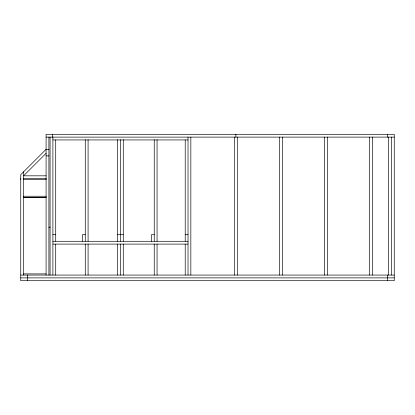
<?xml version="1.0" encoding="UTF-8"?>
<svg xmlns="http://www.w3.org/2000/svg" width="415" height="415" viewBox="0 0 415 415"><rect width="100%" height="100%" fill="white"/><g stroke="black" fill="none" stroke-linecap="round" stroke-linejoin="round"><path stroke-width="0.62" d="M20.75 179.347L20.75 178.642M46.086 153.296L23.567 175.82L46.086 175.82M46.086 137.116L394.25 137.116M52.892 139.933L188.026 139.933M48.903 149.317L46.086 149.317L20.75 174.653L20.75 280.701L394.25 280.701L394.25 134.299L46.086 134.299L46.086 275.067M46.086 155.884L48.903 155.884M23.307 178.652L46.345 178.652M23.25 179.353L46.33 179.353M23.307 196.238L46.345 196.248M23.567 197.41L46.086 197.41M23.567 197.421L46.086 197.421M48.903 227.207L50.075 227.207M52.892 234.714L55.709 234.714M85.267 234.714L82.45 234.714L82.45 241.286M117.642 234.714L123.276 234.714M154.245 234.714L151.428 234.714L151.428 241.286M185.215 234.714L188.026 234.714M52.892 241.286L188.026 241.286M52.892 244.098L188.026 244.098M23.567 273.895L46.086 273.895M20.75 275.067L394.25 275.067M20.75 277.884L394.25 277.884M391.433 137.116L391.433 275.067M388.622 137.116L388.622 275.067M387.683 134.299L387.683 137.116M387.683 275.067L387.683 280.701M372.431 137.116L372.431 275.067M369.615 137.116L369.615 275.067M327.388 137.116L327.388 275.067M324.572 137.116L324.572 275.067M282.34 137.116L282.34 275.067M279.523 137.116L279.523 275.067M237.297 137.116L237.297 275.067M235.886 134.299L235.886 137.116M234.48 137.116L234.48 275.067M190.843 137.116L190.843 275.067M188.026 137.116L188.026 275.067M185.215 139.933L185.215 241.286M185.215 244.098L185.215 275.067M157.057 139.705L157.057 241.286M157.057 244.098L157.057 275.067M154.245 139.705L154.245 241.286M154.245 244.098L154.245 275.067M123.276 139.705L123.276 241.286M123.276 244.098L123.276 275.067M120.459 139.705L120.459 241.286M120.459 244.098L120.459 275.067M117.642 139.705L117.642 241.286M117.642 244.098L117.642 275.067M88.084 139.705L88.084 241.286M88.084 244.098L88.084 275.067M85.267 139.705L85.267 241.286M85.267 244.098L85.267 275.067M55.709 139.933L55.709 241.286M55.709 244.098L55.709 275.067M52.892 137.116L52.892 275.067M52.658 134.299L52.658 137.116M50.075 137.116L50.075 275.067M48.903 137.116L48.903 275.067M27.317 275.067L27.317 280.701M23.567 171.841L23.567 275.067"/></g></svg>
